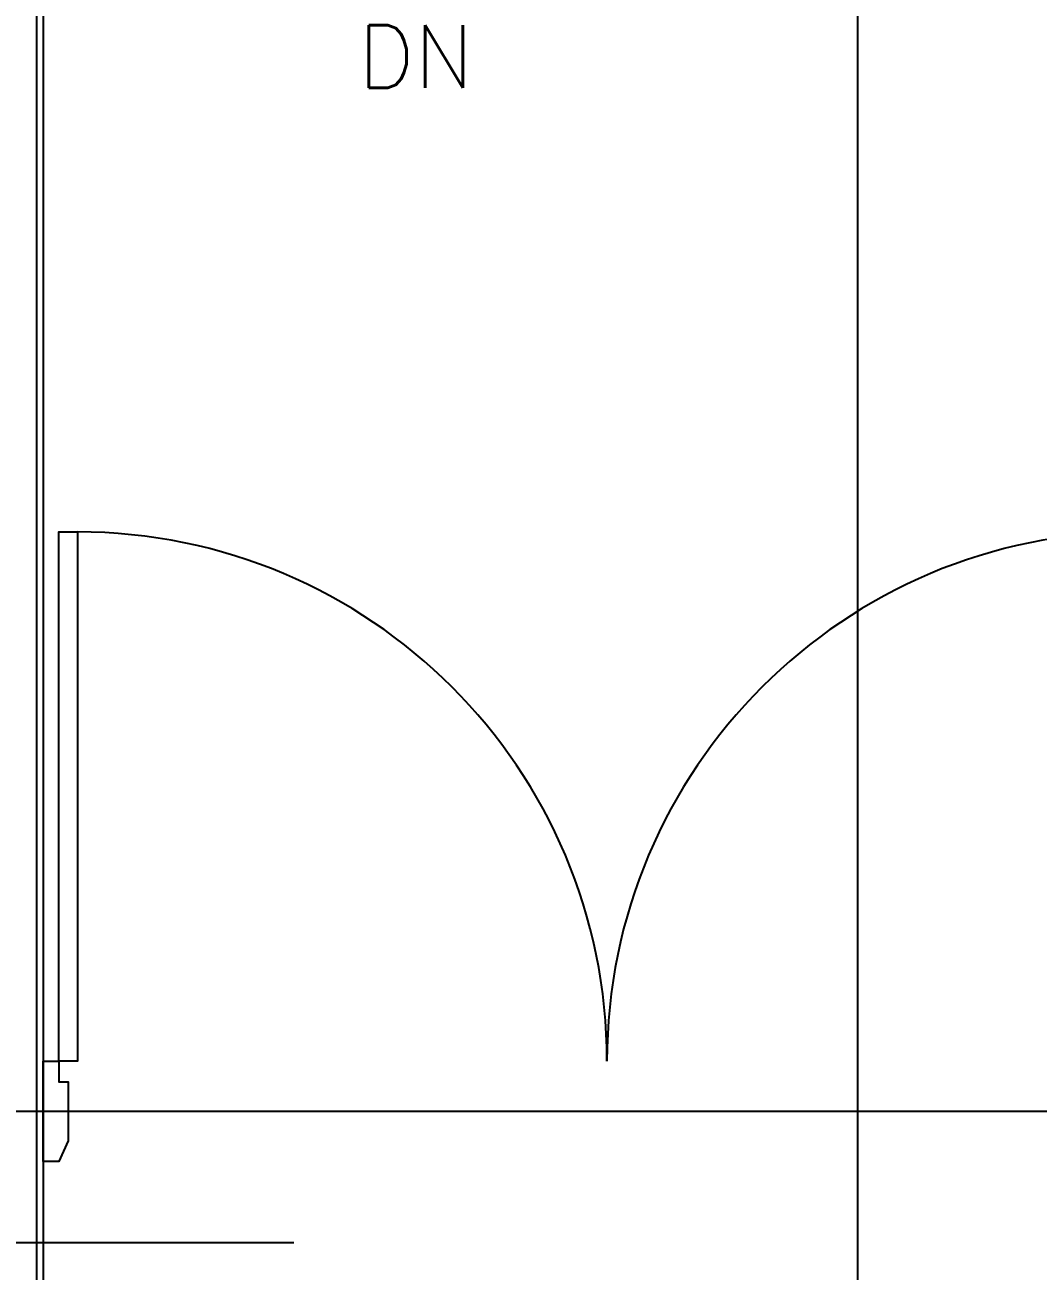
# Model space of a CAD drawing. Extents: x 0 to 40850, y 0 to 28500.
# Drawn here: x 10139 to 11756, y 15042 to 17031 of the extents above; entities that cross this region are included whole.
import ezdxf

# ---------------------------------------------------------------- set-up
doc = ezdxf.new("R2010")
doc.units = 0
doc.header["$LTSCALE"] = 60
doc.header["$MEASUREMENT"] = 0
doc.linetypes.add('CEN', pattern=[62, 60, -1, 0, -1])
for name, color, linetype in [('3', 3, 'CONTINUOUS'), ('4', 4, 'CONTINUOUS'), ('7', 7, 'CONTINUOUS'), ('8', 8, 'CONTINUOUS'), ('CEN', 1, 'CEN')]:
    doc.layers.add(name, color=color, linetype=linetype)
doc.styles.add('HS', font='simplex', dxfattribs={"bigfont": 'ghs'})

msp = doc.modelspace()

# ---------------------------------------------------------------- linework, layer by layer
at = {"layer": '4', "color": 4, "linetype": 'CONTINUOUS'}
for points in [[(10193.3, 15377), (10193.3, 16222), (10223.3, 16222), (10223.3, 15377)], [(10168.3, 15377), (10193.3, 15377), (10193.3, 15344), (10208.3, 15344), (10208.3, 15250), (10193.3, 15217), (10168.3, 15217)]]:
    msp.add_lwpolyline(points, close=True, dxfattribs=at)
at = {"layer": '4'}
for centre, start, end in [((10223.3, 15377), 0, 90), ((11913.3, 15377), 90, 180)]:
    msp.add_arc(centre, 845, start, end, dxfattribs=at)
at = {"layer": '7'}
msp.add_lwpolyline([(8868.3, 14997), (9978.3, 14997), (9978.3, 14597), (10158.3, 14597), (10158.3, 20307), (10708.3, 20307), (10708.3, 20487), (9978.3, 20487), (9978.3, 17957), (9988.3, 17957), (9988.3, 17522), (9978.3, 17512), (9978.3, 15177), (8868.3, 15177)], dxfattribs=at)
at = {"layer": '8'}
msp.add_line((10168.3, 22332), (10168.3, 6042), dxfattribs=at)
at = {"layer": 'CEN'}
for p, q in [((11468.3, 22332), (11468.3, 6042)), ((13368.3, 15297), (8868.3, 15297)), ((10568.3, 15087), (8868.3, 15087))]:
    msp.add_line(p, q, dxfattribs=at)

# ---------------------------------------------------------------- texts
at = {"layer": '3', "style": 'HS'}
msp.add_text('DN', height=100, rotation=360, dxfattribs=at).set_placement((10671.2, 16930.9))

doc.saveas('drawing.dxf')
